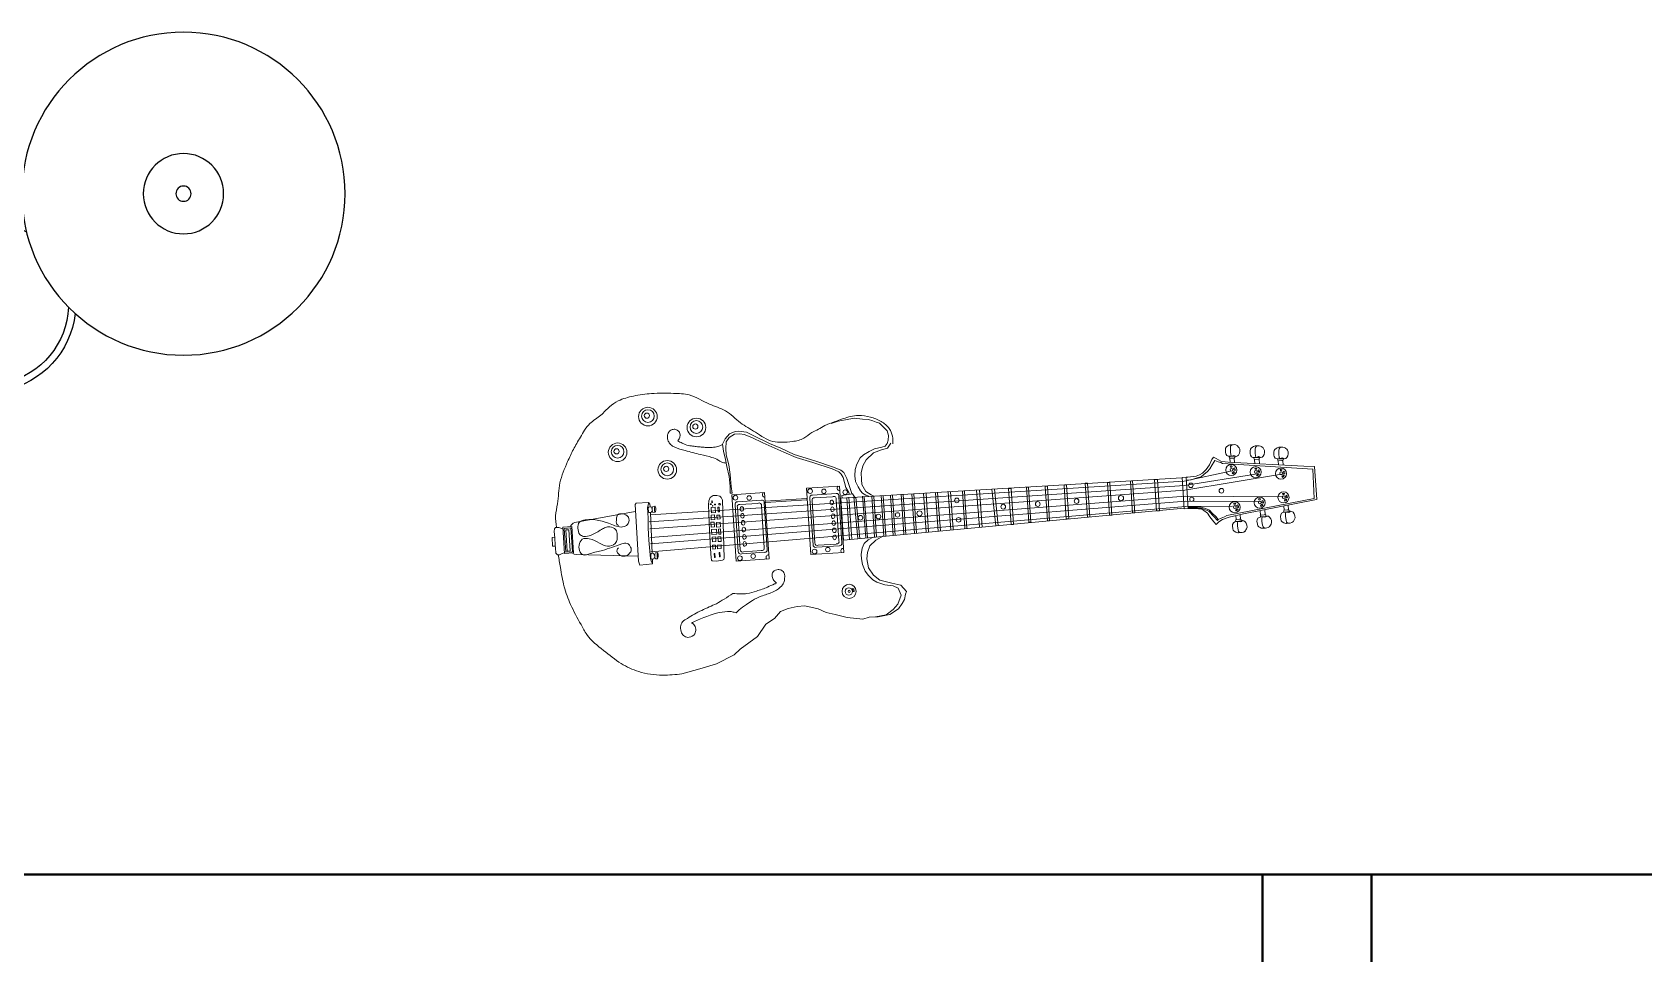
# Model space of a CAD drawing. Header units: millimetres. Extents: x 1551 to 1744, y 1536 to 1676.
# Drawn here: x 1595.238 to 1598.198, y 1569.709 to 1571.403 of the extents above; entities that cross this region are included whole.
import ezdxf

# ---------------------------------------------------------------- set-up
doc = ezdxf.new("R2010")
doc.units = ezdxf.units.MM
doc.layers.add('01_Gruesa', color=7, linetype='Continuous', lineweight=40)
doc.layers.add('03_Fina', color=7, linetype='Continuous', lineweight=9)
doc.layers.add('Batteria', color=8, linetype='Continuous')

# ---------------------------------------------------------------- blocks, each defined once
blk = doc.blocks.new('A$C66F46E93')
at = {"layer": 'Batteria'}
for radius in [296.8, 73.8, 14]:
    blk.add_circle((1608.5, 306.7), radius, dxfattribs=at)
for radius, start, end in [(163.2, 312.6225, 241.128), (150.1, 308.7214, 245.0291)]:
    blk.add_arc((1559, 717.2), radius, start, end, dxfattribs=at)
blk = doc.blocks.new('ca_mus09')
at = {"layer": '03_Fina', "color": 252, "true_color": 0x939598}
for p, q in [((-20.75, 133.68), (-14.89, 135.39)), ((-18.61, 120.13), (-20.7, 133.62)), ((-20.4, 133.3), (-15.21, 134.91)), ((-20.4, 133.3), (-17.86, 117.18)), ((-15.21, 134.91), (-8.6, 119.68)), ((-14.89, 135.39), (-14.19, 133.56)), ((-14.19, 133.56), (-8.71, 120.77)), ((-11.84, 130.27), (-12.69, 130.02)), ((-11.77, 130.41), (-11.86, 130.26)), ((-11.86, 130.26), (-11.81, 130.09)), ((-11.65, 130.49), (-11.77, 130.41)), ((-11.59, 131.16), (-11.7, 130.94)), ((-11.7, 130.94), (-11.68, 130.67)), ((-11.68, 130.67), (-11.48, 130.5)), ((-11.59, 130.45), (-11.65, 130.49)), ((-11.36, 131.44), (-11.59, 131.16)), ((-11.52, 130.49), (-11.59, 130.45)), ((-11.28, 129.59), (-11.57, 130.45)), ((-11.48, 130.5), (-11.37, 130.32)), ((-11.37, 130.32), (-11.4, 130.13)), ((-11.04, 131.64), (-11.36, 131.44)), ((-10.69, 131.74), (-11.04, 131.64)), ((-10.39, 131.72), (-10.69, 131.74)), ((-10.16, 131.66), (-10.39, 131.72)), ((-9.97, 131.59), (-10.16, 131.66)), ((-9.84, 131.48), (-9.97, 131.59)), ((-9.69, 131.36), (-9.87, 131.52)), ((-9.87, 130.24), (-9.58, 130.38)), ((-9.54, 131.11), (-9.69, 131.36)), ((-9.58, 130.38), (-9.45, 130.65)), ((-9.47, 130.88), (-9.54, 131.11)), ((-9.48, 130.9), (-9.32, 130.44)), ((-9.45, 130.65), (-9.47, 130.88)), ((-9.32, 130.44), (-9.3, 130.3)), ((-9.3, 130.3), (-9.31, 130.11)), ((-23.14, 127.93), (-23.08, 128.16)), ((-23.14, 127.64), (-23.14, 127.93)), ((-23.07, 127.41), (-23.14, 127.64)), ((-23.09, 128.12), (-23.03, 128.28)), ((-23.08, 127.43), (-22.96, 126.96)), ((-22.97, 127.21), (-23.07, 127.41)), ((-23.03, 128.28), (-22.91, 128.44)), ((-22.91, 128.44), (-22.75, 128.61)), ((-22.75, 128.61), (-22.51, 128.79)), ((-22.51, 128.79), (-22.16, 128.89)), ((-22.16, 128.89), (-21.78, 128.9)), ((-21.78, 128.9), (-21.44, 128.79)), ((-21.16, 127.4), (-21.72, 127.22)), ((-21.44, 128.79), (-21.23, 128.66)), ((-21.23, 128.66), (-21.1, 128.42)), ((-21.17, 128.17), (-21.18, 127.96)), ((-21.18, 127.96), (-21.05, 127.81)), ((-21.1, 128.42), (-21.17, 128.17)), ((-20.96, 127.58), (-21.16, 127.4)), ((-21.14, 128.18), (-21.05, 128.19)), ((-20.86, 127.3), (-21.07, 128.18)), ((-21.05, 128.19), (-21.03, 128.26)), ((-21.05, 127.81), (-20.96, 127.58)), ((-21.03, 128.26), (-20.88, 128.26)), ((-20.87, 127.36), (-20.97, 127.6)), ((-20.88, 128.26), (-20.73, 128.17)), ((-20.83, 126.99), (-20.87, 127.36)), ((-20.78, 127.26), (-20.86, 127.3)), ((-20.75, 128.17), (-19.9, 128.42)), ((-20.73, 128.17), (-20.68, 128)), ((-20.68, 128), (-20.54, 127.45)), ((-20.53, 127.33), (-20.65, 127.23)), ((-20.54, 127.45), (-20.53, 127.33)), ((-20.52, 127.38), (-19.77, 127.6)), ((-19.02, 128.09), (-18.81, 128.08)), ((-18.85, 128.53), (-18.67, 128.38)), ((-18.47, 128.55), (-18.59, 128.73)), ((-18.16, 128.58), (-18.09, 128.78)), ((-18.1, 127.86), (-11.86, 111.24)), ((-17.84, 128.37), (-17.67, 128.51)), ((-17.74, 128.15), (-17.53, 128.18)), ((-14.74, 129.16), (-14.52, 129.14)), ((-14.56, 129.6), (-14.38, 129.45)), ((-14.19, 129.61), (-14.31, 129.79)), ((-14.13, 129.2), (-10.84, 111.49)), ((-13.87, 129.64), (-13.8, 129.84)), ((-13.55, 129.43), (-13.39, 129.57)), ((-13.46, 129.22), (-13.24, 129.24)), ((-11.61, 129.48), (-12.36, 129.26)), ((-11.81, 130.09), (-11.63, 129.55)), ((-11.63, 129.55), (-11.58, 129.44)), ((-11.58, 129.44), (-11.42, 129.43)), ((-11.42, 129.43), (-11.32, 129.52)), ((-11.4, 130.13), (-11.35, 129.89)), ((-11.3, 129.65), (-11.35, 129.91)), ((-11.35, 129.89), (-11.08, 129.84)), ((-11.32, 129.52), (-11.28, 129.59)), ((-11.14, 129.32), (-11.3, 129.65)), ((-10.96, 129.12), (-11.14, 129.32)), ((-11.08, 129.84), (-10.51, 129.98)), ((-10.62, 129.05), (-10.96, 129.12)), ((-10.35, 129.07), (-10.62, 129.05)), ((-10.51, 129.98), (-9.87, 130.24)), ((-9.84, 129.26), (-10.35, 129.07)), ((-9.65, 127.44), (-9.88, 127.16)), ((-9.59, 129.4), (-9.84, 129.26)), ((-9.33, 127.64), (-9.65, 127.44)), ((-9.44, 129.61), (-9.59, 129.4)), ((-9.35, 129.9), (-9.44, 129.61)), ((-9.31, 130.11), (-9.35, 129.9)), ((-8.98, 127.74), (-9.33, 127.64)), ((-8.68, 127.72), (-8.98, 127.74)), ((-8.45, 127.66), (-8.68, 127.72)), ((-8.26, 127.59), (-8.45, 127.66)), ((-8.13, 127.48), (-8.26, 127.59)), ((-7.98, 127.36), (-8.16, 127.52)), ((-7.83, 127.11), (-7.98, 127.36)), ((-22.72, 127.05), (-22.97, 127.21)), ((-22.96, 126.96), (-22.9, 126.83)), ((-22.9, 126.83), (-22.8, 126.67)), ((-22.8, 126.67), (-22.65, 126.52)), ((-22.39, 127.08), (-22.72, 127.05)), ((-22.65, 126.52), (-22.42, 126.32)), ((-22.42, 126.32), (-22.18, 126.22)), ((-21.72, 127.22), (-22.39, 127.08)), ((-22.18, 126.22), (-21.89, 126.24)), ((-22.11, 124.25), (-21.87, 124.43)), ((-21.89, 126.24), (-21.36, 126.36)), ((-21.87, 124.43), (-21.52, 124.53)), ((-21.52, 124.53), (-21.14, 124.53)), ((-21.36, 126.36), (-21.12, 126.49)), ((-21.14, 124.53), (-20.8, 124.42)), ((-21.12, 126.49), (-20.88, 126.73)), ((-20.88, 126.73), (-20.83, 126.99)), ((-20.8, 124.42), (-20.59, 124.3)), ((-20.65, 127.23), (-20.78, 127.26)), ((-12.9, 124.88), (-12.69, 124.87)), ((-12.73, 125.32), (-12.55, 125.17)), ((-12.52, 124.72), (-9.95, 111.73)), ((-12.36, 125.34), (-12.47, 125.52)), ((-12.04, 125.37), (-11.97, 125.57)), ((-11.72, 125.16), (-11.56, 125.3)), ((-11.62, 124.94), (-11.41, 124.97)), ((-10.13, 126.27), (-10.98, 126.02)), ((-9.89, 125.48), (-10.65, 125.26)), ((-10.06, 126.41), (-10.15, 126.26)), ((-10.15, 126.26), (-10.09, 126.09)), ((-10.09, 126.09), (-9.92, 125.55)), ((-9.94, 126.49), (-10.06, 126.41)), ((-9.88, 127.16), (-9.99, 126.94)), ((-9.99, 126.94), (-9.97, 126.67)), ((-9.97, 126.67), (-9.77, 126.5)), ((-9.88, 126.45), (-9.94, 126.49)), ((-9.92, 125.55), (-9.86, 125.44)), ((-9.81, 126.49), (-9.88, 126.45)), ((-9.57, 125.59), (-9.86, 126.45)), ((-9.86, 125.44), (-9.71, 125.43)), ((-9.77, 126.5), (-9.66, 126.32)), ((-9.71, 125.43), (-9.61, 125.52)), ((-9.66, 126.32), (-9.68, 126.13)), ((-9.68, 126.13), (-9.64, 125.89)), ((-9.59, 125.65), (-9.64, 125.91)), ((-9.64, 125.89), (-9.37, 125.84)), ((-9.61, 125.52), (-9.57, 125.59)), ((-9.43, 125.32), (-9.59, 125.65)), ((-9.24, 125.12), (-9.43, 125.32)), ((-9.37, 125.84), (-8.8, 125.98)), ((-8.91, 125.05), (-9.24, 125.12)), ((-8.64, 125.07), (-8.91, 125.05)), ((-8.8, 125.98), (-8.16, 126.23)), ((-8.13, 125.26), (-8.64, 125.07)), ((-8.16, 126.23), (-7.87, 126.38)), ((-7.87, 125.4), (-8.13, 125.26)), ((-7.87, 126.38), (-7.74, 126.65)), ((-7.73, 125.61), (-7.87, 125.4)), ((-7.76, 126.88), (-7.83, 127.11)), ((-7.76, 126.9), (-7.61, 126.44)), ((-7.74, 126.65), (-7.76, 126.88)), ((-7.64, 125.9), (-7.73, 125.61)), ((-7.6, 126.11), (-7.64, 125.9)), ((-7.61, 126.44), (-7.59, 126.3)), ((-7.59, 126.3), (-7.6, 126.11)), ((-22.5, 123.57), (-22.44, 123.8)), ((-22.5, 123.28), (-22.5, 123.57)), ((-22.43, 123.04), (-22.5, 123.28)), ((-22.45, 123.75), (-22.39, 123.92)), ((-22.44, 123.06), (-22.32, 122.59)), ((-22.33, 122.84), (-22.43, 123.04)), ((-22.39, 123.92), (-22.27, 124.08)), ((-22.08, 122.69), (-22.33, 122.84)), ((-22.32, 122.59), (-22.26, 122.46)), ((-22.27, 124.08), (-22.11, 124.25)), ((-22.26, 122.46), (-22.16, 122.31)), ((-22.16, 122.31), (-22.01, 122.16)), ((-21.75, 122.72), (-22.08, 122.69)), ((-22.01, 122.16), (-21.78, 121.96)), ((-21.78, 121.96), (-21.54, 121.86)), ((-21.07, 122.85), (-21.75, 122.72)), ((-21.54, 121.86), (-21.25, 121.88)), ((-21.25, 121.88), (-20.72, 121.99)), ((-20.52, 123.04), (-21.07, 122.85)), ((-20.72, 121.99), (-20.48, 122.12)), ((-20.59, 124.3), (-20.46, 124.06)), ((-20.46, 124.06), (-20.53, 123.81)), ((-20.53, 123.81), (-20.53, 123.6)), ((-20.53, 123.6), (-20.41, 123.45)), ((-20.32, 123.22), (-20.52, 123.04)), ((-20.49, 123.82), (-20.41, 123.82)), ((-20.48, 122.12), (-20.24, 122.36)), ((-20.22, 122.94), (-20.43, 123.82)), ((-20.41, 123.82), (-20.39, 123.89)), ((-20.41, 123.45), (-20.32, 123.22)), ((-20.39, 123.89), (-20.24, 123.89)), ((-20.23, 122.99), (-20.33, 123.24)), ((-20.24, 123.89), (-20.09, 123.81)), ((-20.24, 122.36), (-20.19, 122.63)), ((-20.19, 122.63), (-20.23, 122.99)), ((-20.14, 122.89), (-20.22, 122.94)), ((-20.01, 122.87), (-20.14, 122.89)), ((-20.11, 123.81), (-19.26, 124.05)), ((-20.09, 123.81), (-20.04, 123.64)), ((-20.04, 123.64), (-19.9, 123.09)), ((-19.89, 122.97), (-20.01, 122.87)), ((-19.9, 123.09), (-19.89, 122.97)), ((-19.88, 123.01), (-19.12, 123.23)), ((-18.43, 123.63), (-18.22, 123.61)), ((-18.26, 124.07), (-18.08, 123.92)), ((-17.89, 124.08), (-18, 124.26)), ((-17.57, 124.11), (-17.5, 124.31)), ((-17.45, 123.63), (-12.75, 110.99)), ((-17.25, 123.9), (-17.09, 124.04)), ((-17.15, 123.69), (-16.94, 123.71)), ((-10.45, 121.26), (-10.57, 121.44)), ((-10.13, 121.28), (-10.07, 121.49)), ((-8.36, 122.08), (-9.21, 121.83)), ((-8.3, 122.22), (-8.38, 122.07)), ((-8.38, 122.07), (-8.33, 121.9)), ((-8.33, 121.9), (-8.15, 121.36)), ((-8.17, 122.3), (-8.3, 122.22)), ((-8.12, 122.97), (-8.22, 122.75)), ((-8.22, 122.75), (-8.21, 122.48)), ((-8.21, 122.48), (-8.01, 122.31)), ((-8.12, 122.25), (-8.17, 122.3)), ((-8.15, 121.36), (-8.1, 121.25)), ((-7.88, 123.25), (-8.12, 122.97)), ((-8.05, 122.3), (-8.12, 122.25)), ((-7.81, 121.4), (-8.1, 122.26)), ((-8.01, 122.31), (-7.89, 122.13)), ((-7.89, 122.13), (-7.92, 121.93)), ((-7.92, 121.93), (-7.87, 121.7)), ((-7.56, 123.45), (-7.88, 123.25)), ((-7.82, 121.46), (-7.88, 121.72)), ((-7.87, 121.7), (-7.61, 121.65)), ((-7.85, 121.33), (-7.81, 121.4)), ((-7.66, 121.13), (-7.82, 121.46)), ((-7.61, 121.65), (-7.04, 121.79)), ((-7.21, 123.55), (-7.56, 123.45)), ((-6.91, 123.53), (-7.21, 123.55)), ((-7.04, 121.79), (-6.4, 122.04)), ((-6.69, 123.47), (-6.91, 123.53)), ((-6.5, 123.4), (-6.69, 123.47)), ((-6.36, 123.29), (-6.5, 123.4)), ((-6.4, 122.04), (-6.1, 122.19)), ((-6.22, 123.17), (-6.39, 123.33)), ((-6.06, 122.92), (-6.22, 123.17)), ((-5.96, 121.42), (-6.11, 121.2)), ((-6.1, 122.19), (-5.97, 122.46)), ((-6, 122.69), (-6.06, 122.92)), ((-6, 122.7), (-5.85, 122.25)), ((-5.97, 122.46), (-6, 122.69)), ((-5.88, 121.71), (-5.96, 121.42)), ((-5.83, 121.91), (-5.88, 121.71)), ((-5.85, 122.25), (-5.83, 122.11)), ((-5.83, 122.11), (-5.83, 121.91)), ((-21.75, 119.05), (-21.69, 119.28)), ((-21.75, 118.76), (-21.75, 119.05)), ((-21.68, 118.53), (-21.75, 118.76)), ((-21.7, 119.24), (-21.64, 119.4)), ((-21.69, 118.55), (-21.57, 118.08)), ((-21.58, 118.33), (-21.68, 118.53)), ((-21.64, 119.4), (-21.52, 119.56)), ((-21.52, 119.56), (-21.36, 119.73)), ((-21.36, 119.73), (-21.12, 119.91)), ((-21.12, 119.91), (-20.77, 120.01)), ((-20.77, 120.01), (-20.39, 120.02)), ((-20.39, 120.02), (-20.05, 119.91)), ((-19.77, 118.52), (-20.32, 118.34)), ((-20.05, 119.91), (-19.84, 119.78)), ((-19.84, 119.78), (-19.71, 119.54)), ((-19.71, 119.54), (-19.78, 119.29)), ((-19.78, 119.29), (-19.78, 119.08)), ((-19.78, 119.08), (-19.66, 118.93)), ((-19.57, 118.7), (-19.77, 118.52)), ((-19.74, 119.3), (-19.66, 119.31)), ((-19.47, 118.42), (-19.68, 119.3)), ((-19.66, 119.31), (-19.64, 119.38)), ((-19.66, 118.93), (-19.57, 118.7)), ((-19.64, 119.38), (-19.49, 119.38)), ((-19.48, 118.48), (-19.57, 118.72)), ((-19.49, 119.38), (-19.34, 119.29)), ((-19.44, 118.11), (-19.48, 118.48)), ((-19.39, 118.38), (-19.47, 118.42)), ((-19.36, 119.29), (-18.51, 119.54)), ((-19.34, 119.29), (-19.29, 119.12)), ((-19.29, 119.12), (-19.15, 118.57)), ((-19.14, 118.45), (-19.26, 118.35)), ((-19.15, 118.57), (-19.14, 118.45)), ((-19.13, 118.5), (-18.37, 118.72)), ((-18.25, 117.46), (-18.61, 120.13)), ((-17.63, 119.05), (-17.42, 119.03)), ((-17.46, 119.49), (-17.28, 119.33)), ((-17.09, 119.5), (-17.2, 119.68)), ((-16.77, 119.53), (-16.7, 119.73)), ((-16.59, 118.74), (-13.71, 110.62)), ((-16.45, 119.32), (-16.29, 119.46)), ((-16.35, 119.1), (-16.14, 119.13)), ((-11, 120.8), (-10.78, 120.79)), ((-10.82, 121.24), (-10.64, 121.09)), ((-10.41, 120.6), (-9.21, 111.94)), ((-9.81, 121.08), (-9.65, 121.22)), ((-9.72, 120.86), (-9.5, 120.88)), ((-8.13, 121.29), (-8.89, 121.07)), ((-8.71, 120.77), (-8.45, 120.23)), ((-8.6, 119.68), (-8.33, 119.45)), ((-8.45, 120.23), (-8.04, 119.53)), ((-8.33, 119.45), (-8, 119.03)), ((-8.1, 121.25), (-7.95, 121.23)), ((-8.04, 119.53), (-7.35, 118.91)), ((-8, 119.03), (-7.55, 118.54)), ((-7.95, 121.23), (-7.85, 121.33)), ((-7.55, 118.54), (-7.78, 118.27)), ((-7.48, 120.93), (-7.66, 121.13)), ((-7.14, 120.86), (-7.48, 120.93)), ((-7.35, 118.91), (-6.92, 118.52)), ((-6.92, 118.52), (-7.22, 118.13)), ((-6.88, 120.88), (-7.14, 120.86)), ((-6.36, 121.07), (-6.88, 120.88)), ((-6.11, 121.2), (-6.36, 121.07)), ((-21.33, 118.17), (-21.58, 118.33)), ((-21.57, 118.08), (-21.51, 117.95)), ((-21.51, 117.95), (-21.4, 117.79)), ((-21.4, 117.79), (-21.26, 117.64)), ((-21, 118.2), (-21.33, 118.17)), ((-21.26, 117.64), (-21.03, 117.44)), ((-21.03, 117.44), (-20.79, 117.34)), ((-20.32, 118.34), (-21, 118.2)), ((-20.79, 117.34), (-20.5, 117.36)), ((-20.5, 117.36), (-19.97, 117.48)), ((-19.97, 117.48), (-19.73, 117.61)), ((-19.73, 117.61), (-19.49, 117.85)), ((-19.49, 117.85), (-19.44, 118.11)), ((-19.26, 118.35), (-19.39, 118.38)), ((-18.43, 115.41), (-18.28, 116.17)), ((-18.28, 116.17), (-18.25, 117.46)), ((-18.11, 115.25), (-17.96, 115.45)), ((-17.93, 116.03), (-17.96, 115.45)), ((-17.96, 115.45), (-17.34, 115.19)), ((-17.91, 116.65), (-17.93, 116.03)), ((-17.86, 117.18), (-17.91, 116.65)), ((-9.31, 115.77), (-9.55, 115.18)), ((-9.03, 116.57), (-9.31, 115.77)), ((-8.97, 115.64), (-9.09, 114.99)), ((-8.69, 117.18), (-9.03, 116.57)), ((-8.59, 116.47), (-8.97, 115.64)), ((-8.17, 117.85), (-8.69, 117.18)), ((-8.03, 117.38), (-8.59, 116.47)), ((-7.78, 118.27), (-8.17, 117.85)), ((-7.22, 118.13), (-8.03, 117.38)), ((-18.7, 114.76), (-18.43, 115.41)), ((-18.11, 114.52), (-18.7, 114.76)), ((-18.11, 115.24), (-17.18, 114.89)), ((-16.97, 114.13), (-18.11, 114.52)), ((-17.34, 115.19), (-16.54, 114.79)), ((-17.18, 114.89), (-15.98, 114.32)), ((-16.19, 113.95), (-16.97, 114.13)), ((-16.54, 114.79), (-15.84, 114.48)), ((-15.55, 113.52), (-16.19, 113.95)), ((-15.98, 114.32), (-15.08, 113.35)), ((-15.84, 114.48), (-15.26, 113.93)), ((-15.16, 113.22), (-15.55, 113.52)), ((-15.26, 113.93), (-14.76, 113.25)), ((-14.64, 112.14), (-15.16, 113.22)), ((-15.08, 113.35), (-13.99, 110.99)), ((-14.76, 113.25), (-14.01, 111.09)), ((-8.68, 112.54), (-14.18, 110.94)), ((-14.17, 110.93), (-8.68, 112.54)), ((-9.55, 115.18), (-9.43, 114.4)), ((-9.43, 114.4), (-9.41, 113.27)), ((-9.41, 113.27), (-9.16, 112.42)), ((-9.09, 114.99), (-9.11, 114.37)), ((-9.11, 114.37), (-8.76, 112.82)), ((-8.76, 112.82), (-8.68, 112.54)), ((-8.68, 112.54), (-8.47, 111.83)), ((-14.18, 110.94), (-14.64, 112.14)), ((-13.97, 110.23), (-14.17, 110.93)), ((-8.47, 111.83), (-13.97, 110.23)), ((2.03, 49.49), (-13.87, 110.25)), ((-13.71, 110.62), (12.18, 15.47)), ((-12.75, 110.99), (13.55, 15.93)), ((-11.86, 111.24), (14.62, 16.3)), ((-10.84, 111.49), (16.21, 16.76)), ((-9.95, 111.73), (17.42, 17.06)), ((-9.21, 111.94), (18.59, 17.68)), ((-8.52, 111.78), (9.47, 51.66)), ((-12.77, 105.84), (-7.22, 107.46)), ((-7.08, 106.96), (-12.62, 105.34)), ((-7.22, 107.46), (-7.08, 106.96)), ((-12.62, 105.34), (-12.77, 105.84)), ((-11.56, 101.44), (-5.94, 103.08)), ((-11.45, 101.08), (-11.56, 101.44)), ((-5.84, 102.72), (-11.45, 101.08)), ((-5.94, 103.08), (-5.84, 102.72)), ((-10.53, 97.37), (-4.77, 99.05)), ((-4.64, 98.62), (-10.4, 96.94)), ((-4.77, 99.05), (-4.64, 98.62)), ((-10.4, 96.94), (-10.53, 97.37)), ((-9.46, 93.43), (-3.48, 95.17)), ((-3.36, 94.74), (-9.33, 93)), ((-3.48, 95.17), (-3.36, 94.74)), ((-9.33, 93), (-9.46, 93.43)), ((-8.44, 89.67), (-2.46, 91.42)), ((-8.31, 89.24), (-8.44, 89.67)), ((-2.34, 90.98), (-8.31, 89.24)), ((-2.46, 91.42), (-2.34, 90.98)), ((-7.6, 86.25), (-1.48, 88.04)), ((-7.49, 85.88), (-7.6, 86.25)), ((-1.37, 87.66), (-7.49, 85.88)), ((-1.48, 88.04), (-1.37, 87.66)), ((-6.63, 82.93), (-0.44, 84.74)), ((-6.52, 82.57), (-6.63, 82.93)), ((-0.33, 84.38), (-6.52, 82.57)), ((-0.44, 84.74), (-0.33, 84.38)), ((-5.94, 79.78), (0.39, 81.63)), ((0.52, 81.2), (-5.82, 79.35)), ((0.39, 81.63), (0.52, 81.2)), ((-5.82, 79.35), (-5.94, 79.78)), ((-5.23, 77.06), (1.39, 78.75)), ((-5.1, 76.63), (1.53, 78.25)), ((-4.48, 74.23), (2.09, 76.07)), ((-4.26, 73.75), (2.31, 75.59)), ((-3.76, 71.48), (2.87, 73.41)), ((-3.65, 71.12), (3.04, 73.08)), ((-3.05, 69.04), (3.72, 71.01)), ((-2.99, 68.59), (3.78, 70.56)), ((-2.47, 66.79), (4.32, 68.69)), ((-2.41, 66.34), (4.43, 68.33)), ((-1.92, 64.65), (4.92, 66.65)), ((-1.8, 64.22), (5.12, 66.24)), ((-1.36, 62.47), (5.62, 64.51)), ((-1.26, 62.11), (5.72, 64.15)), ((-0.89, 60.58), (6.16, 62.64)), ((-0.71, 60.25), (6.34, 62.3)), ((15.81, 63.77), (15.14, 62.87)), ((15.14, 62.87), (15.24, 61.72)), ((15.67, 62.55), (15.97, 63.11)), ((15.69, 61.94), (15.67, 62.55)), ((15.97, 63.11), (16.48, 63.49)), ((16.48, 63.49), (17.25, 63.79)), ((17.25, 63.79), (18.15, 63.9)), ((18.15, 63.9), (18.97, 63.52)), ((18.97, 63.52), (19.97, 63.03)), ((19.97, 63.03), (20.35, 62.52)), ((20.35, 62.52), (20.8, 62.03)), ((-0.42, 58.7), (6.71, 60.77)), ((-0.31, 58.34), (6.81, 60.41)), ((15.2, 60.16), (14.47, 58.4)), ((15.24, 61.72), (15.2, 60.16)), ((15.5, 58.31), (15.71, 59.46)), ((15.85, 60.59), (15.69, 61.94)), ((15.71, 59.46), (15.85, 60.59)), ((20.8, 62.03), (21.3, 61.4)), ((21.3, 61.4), (21.75, 60.37)), ((21.75, 60.37), (22.39, 59)), ((-12.03, 56.26), (-12.58, 55.6)), ((-11.18, 56.75), (-12.03, 56.26)), ((-10.78, 57.11), (-11.18, 56.75)), ((-9.37, 56.53), (-10.78, 57.11)), ((-8.45, 55.07), (-9.37, 56.53)), ((0.29, 56.63), (0.01, 55.05)), ((0.06, 57.04), (7.19, 59.12)), ((0.17, 56.68), (7.37, 58.78)), ((0.55, 55.39), (7.67, 57.47)), ((0.65, 55.03), (7.85, 57.13)), ((8.11, 57.06), (7.77, 57.43)), ((8.06, 56.61), (8.42, 56.17)), ((9.02, 56.38), (8.11, 57.06)), ((10.51, 56.11), (9.02, 56.38)), ((11.38, 56.36), (10.51, 56.11)), ((12.53, 56.75), (11.38, 56.36)), ((13.64, 57.49), (12.53, 56.75)), ((13.47, 55.93), (14.3, 56.56)), ((14.47, 58.4), (13.64, 57.49)), ((14.3, 56.56), (15.19, 57.52)), ((15.19, 57.52), (15.5, 58.31)), ((22.39, 59), (22.7, 57.38)), ((22.7, 57.38), (22.94, 56.05)), ((-13.3, 54.65), (-13.74, 52.78)), ((-13.54, 52.15), (-13.05, 53.7)), ((-12.58, 55.6), (-13.3, 54.65)), ((-13.05, 53.7), (-12.44, 54.82)), ((-12.44, 54.82), (-11.11, 55.92)), ((-11.11, 55.92), (-9.68, 55.86)), ((-9.68, 55.86), (-8.99, 55.12)), ((-8.99, 55.12), (-8.25, 53.79)), ((-7.16, 53.21), (-8.45, 55.07)), ((-8.25, 53.79), (-7.35, 52.58)), ((-0.58, 53.64), (-1.59, 52.85)), ((0.01, 55.05), (-0.58, 53.64)), ((0.13, 52.82), (0.57, 53.72)), ((0.57, 53.72), (0.66, 54.76)), ((0.95, 53.74), (8.24, 55.79)), ((1.03, 53.46), (8.4, 55.53)), ((1.27, 52.36), (8.68, 54.28)), ((1.45, 52.02), (8.86, 53.95)), ((8.42, 56.17), (8.95, 55.7)), ((8.63, 54.15), (9.48, 53.91)), ((8.95, 55.7), (9.48, 55.47)), ((9.48, 55.47), (10.3, 55.32)), ((9.48, 53.91), (9.85, 51.99)), ((9.92, 53.38), (9.54, 53.37)), ((9.59, 53.85), (12.48, 53.92)), ((10.95, 53.2), (9.92, 53.38)), ((10.3, 55.32), (11.41, 55.25)), ((11.89, 53.28), (10.95, 53.2)), ((11.41, 55.25), (12.44, 55.47)), ((12.84, 53.36), (11.89, 53.28)), ((12.44, 55.47), (13.47, 55.93)), ((12.48, 53.92), (13.68, 53.79)), ((13.56, 53.19), (12.84, 53.36)), ((13.68, 53.79), (14.29, 53.38)), ((14.29, 53.38), (15.27, 52.32)), ((22.94, 56.05), (22.95, 54.66)), ((-13.74, 52.78), (-13.37, 50.65)), ((-13.19, 50.14), (-13.54, 52.15)), ((-13.37, 50.65), (-12.91, 49.05)), ((-7.35, 52.58), (-6.64, 52.01)), ((-5.91, 52.45), (-7.16, 53.21)), ((-6.64, 52.01), (-5.64, 51.52)), ((-4.34, 52.05), (-5.91, 52.45)), ((-5.64, 51.52), (-4.7, 51.25)), ((-4.7, 51.25), (-3.36, 51.18)), ((-2.67, 52.29), (-4.34, 52.05)), ((-3.36, 51.18), (-2.33, 51.4)), ((-1.59, 52.85), (-2.67, 52.29)), ((-2.33, 51.4), (-1.54, 51.63)), ((-1.54, 51.63), (-0.53, 52.16)), ((-0.53, 52.16), (0.13, 52.82)), ((-0.09, 48.74), (11.64, 52.16)), ((1.65, 49.01), (9.83, 51.4)), ((1.67, 50.99), (9.11, 53.08)), ((1.73, 50.53), (9.14, 52.7)), ((9.47, 51.66), (2.03, 49.49)), ((2.22, 48.63), (9.53, 50.76)), ((9.85, 51.99), (9.4, 51.86)), ((10.54, 51.13), (11.75, 46.97)), ((11.64, 52.16), (13.34, 46.34)), ((14.12, 52.96), (13.56, 53.19)), ((15.08, 51.99), (14.12, 52.96)), ((17.39, 49.05), (15.08, 51.99)), ((15.27, 52.32), (17.55, 49.5)), ((-12.91, 49.05), (-12.8, 47.84)), ((-12.8, 47.84), (-11.54, 45.23)), ((-7.48, 48.07), (-7.07, 48.19)), ((-7.42, 47.89), (-7.48, 48.07)), ((-6.94, 47.97), (-7.42, 47.89)), ((-7.07, 48.19), (-6.9, 48.05)), ((-6.9, 48.05), (-6.94, 47.97)), ((1.61, 42.92), (-0.09, 48.74)), ((2.52, 44.35), (1.34, 48.39)), ((2.76, 44.78), (1.84, 47.93)), ((10.22, 50.32), (11.15, 47.15)), ((19.3, 46.51), (17.39, 49.05)), ((17.55, 49.5), (19.93, 46.32)), ((-11.54, 45.23), (-10.26, 43.38)), ((13.34, 46.34), (1.61, 42.92)), ((11.33, 46.3), (3.16, 43.92)), ((10.81, 46.52), (3.36, 44.35)), ((11.31, 45.63), (13.42, 38.41)), ((11.58, 45.71), (13.71, 38.4)), ((20.99, 44.68), (19.3, 46.51)), ((19.93, 46.32), (21.83, 44.46)), ((23.91, 41.66), (20.99, 44.68)), ((21.83, 44.46), (23.38, 42.79)), ((-10.26, 43.38), (-9.33, 41.91)), ((-9.33, 41.91), (-8.24, 40.74)), ((23.38, 42.79), (25.68, 40.55)), ((25.52, 40.1), (23.91, 41.66)), ((-8.24, 40.74), (-6.89, 38.65)), ((-6.89, 38.65), (-6.49, 37.28)), ((3.47, 35.43), (15.2, 38.85)), ((15.2, 38.85), (16.9, 33.03)), ((26.54, 38.95), (25.52, 40.1)), ((25.68, 40.55), (26.76, 39.52)), ((26.93, 38.29), (26.54, 38.95)), ((26.76, 39.52), (27.42, 38.26)), ((-6.49, 37.28), (-6.25, 35.61)), ((-6.25, 35.61), (-6.31, 34.11)), ((5.21, 35.7), (13.39, 38.09)), ((5.78, 35.32), (13.09, 37.45)), ((13.78, 37.01), (14.71, 33.84)), ((14.1, 37.82), (15.31, 33.66)), ((26.4, 35.43), (26.96, 36.17)), ((27.21, 37.31), (26.93, 38.29)), ((26.96, 36.17), (27.21, 37.31)), ((27.56, 36.46), (26.99, 35.42)), ((27.42, 38.26), (27.6, 37.63)), ((27.6, 37.63), (27.56, 36.46)), ((-7.12, 32.63), (-7.57, 30.76)), ((-6.31, 34.11), (-7.12, 32.63)), ((5.17, 29.61), (3.47, 35.43)), ((6.08, 31.04), (4.9, 35.08)), ((16.9, 33.03), (5.17, 29.61)), ((6.32, 31.47), (5.4, 34.63)), ((14.89, 32.99), (6.72, 30.61)), ((14.37, 33.21), (6.92, 31.04)), ((17.16, 33.23), (18.35, 33.48)), ((17.26, 32.88), (17.16, 33.23)), ((18.4, 33.3), (17.26, 32.88)), ((18.35, 33.48), (20.52, 34.02)), ((20.21, 33.74), (18.4, 33.3)), ((22.07, 33.99), (20.21, 33.74)), ((20.52, 34.02), (22.24, 34.42)), ((23.38, 34.18), (22.07, 33.99)), ((22.24, 34.42), (24.13, 34.59)), ((24.97, 34.35), (23.38, 34.18)), ((24.13, 34.59), (25.29, 34.91)), ((26.25, 34.63), (24.97, 34.35)), ((25.29, 34.91), (26.4, 35.43)), ((26.99, 35.42), (26.25, 34.63)), ((-7.57, 30.76), (-9.17, 28.56)), ((16.62, 31.12), (6.41, 27.72)), ((13.47, 29.51), (14.15, 29.71)), ((14.15, 29.71), (14.3, 29.18)), ((14.75, 29.88), (15.57, 30.12)), ((14.83, 29.6), (14.75, 29.88)), ((15.65, 29.84), (14.83, 29.6)), ((15.57, 30.12), (15.65, 29.84)), ((15.89, 30.45), (16.11, 30.51)), ((15.98, 30.17), (15.89, 30.45)), ((16.19, 30.23), (15.98, 30.17)), ((16.11, 30.51), (16.19, 30.23)), ((16.18, 29.61), (16.32, 29.65)), ((16.23, 29.43), (16.18, 29.61)), ((16.32, 29.65), (16.37, 29.47)), ((17.11, 31.03), (16.55, 31.1)), ((17.42, 30.89), (17.11, 31.03)), ((17.75, 30.41), (17.42, 30.89)), ((17.93, 29.78), (17.75, 30.41)), ((17.82, 29.13), (17.93, 29.78)), ((-9.17, 28.56), (-10.29, 24.76)), ((6.25, 27.6), (6.18, 27.31)), ((6.18, 27.31), (6.27, 26.87)), ((6.41, 27.72), (6.25, 27.6)), ((6.27, 26.87), (6.37, 26.25)), ((6.92, 27.14), (7.67, 27.36)), ((6.95, 27.03), (6.92, 27.14)), ((7.7, 27.25), (6.95, 27.03)), ((7.67, 27.36), (7.7, 27.25)), ((8.03, 25.7), (12.11, 26.92)), ((8.26, 27.84), (8.93, 28.03)), ((8.45, 27.16), (8.26, 27.84)), ((9.13, 27.36), (8.45, 27.16)), ((8.59, 26.86), (9.26, 27.05)), ((8.74, 26.33), (8.59, 26.86)), ((8.93, 28.03), (9.13, 27.36)), ((9.26, 27.05), (9.42, 26.52)), ((9.51, 28.28), (10.33, 28.52)), ((9.67, 27.75), (9.51, 28.28)), ((10.49, 27.99), (9.67, 27.75)), ((9.82, 27.37), (10.64, 27.61)), ((10.01, 26.73), (9.82, 27.37)), ((10.82, 26.97), (10.01, 26.73)), ((10.33, 28.52), (10.49, 27.99)), ((10.64, 27.61), (10.82, 26.97)), ((10.79, 28.69), (11.71, 28.96)), ((10.89, 28.34), (10.79, 28.69)), ((11.81, 28.6), (10.89, 28.34)), ((11.04, 27.96), (11.92, 28.22)), ((11.29, 27.11), (11.04, 27.96)), ((12.17, 27.37), (11.29, 27.11)), ((11.71, 28.96), (11.81, 28.6)), ((11.92, 28.22), (12.17, 27.37)), ((12.06, 29.06), (12.91, 29.31)), ((12.26, 28.39), (12.06, 29.06)), ((12.11, 26.92), (16.64, 28.4)), ((13.11, 28.64), (12.26, 28.39)), ((12.44, 28.02), (13.3, 28.27)), ((12.61, 27.45), (12.44, 28.02)), ((13.46, 27.7), (12.61, 27.45)), ((12.91, 29.31), (13.11, 28.64)), ((13.3, 28.27), (13.46, 27.7)), ((13.63, 28.98), (13.47, 29.51)), ((14.3, 29.18), (13.63, 28.98)), ((13.7, 28.58), (14.49, 28.81)), ((13.89, 27.94), (13.7, 28.58)), ((14.67, 28.17), (13.89, 27.94)), ((14.49, 28.81), (14.67, 28.17)), ((14.86, 29.11), (15.82, 29.39)), ((15.07, 28.4), (14.86, 29.11)), ((16.02, 28.68), (15.07, 28.4)), ((15.82, 29.39), (16.02, 28.68)), ((16.14, 29.06), (16.25, 29.09)), ((16.16, 28.99), (16.14, 29.06)), ((16.27, 29.02), (16.16, 28.99)), ((16.37, 29.47), (16.23, 29.43)), ((16.25, 29.09), (16.27, 29.02)), ((16.5, 28.9), (16.64, 28.94)), ((16.56, 28.68), (16.5, 28.9)), ((16.7, 28.73), (16.56, 28.68)), ((16.64, 28.94), (16.7, 28.73)), ((16.64, 28.4), (17.33, 28.68)), ((16.76, 29.2), (17.08, 29.3)), ((16.79, 29.1), (16.76, 29.2)), ((17.11, 29.19), (16.79, 29.1)), ((17.08, 29.3), (17.11, 29.19)), ((17.33, 28.68), (17.82, 29.13)), ((-10.29, 24.76), (-10.88, 23.35)), ((6.37, 26.25), (6.71, 25.5)), ((6.71, 25.5), (6.88, 25.44)), ((6.88, 25.44), (7.35, 25.54)), ((7.14, 26.24), (7.85, 26.45)), ((7.17, 26.14), (7.14, 26.24)), ((7.88, 26.34), (7.17, 26.14)), ((7.35, 25.54), (8.03, 25.7)), ((7.85, 26.45), (7.88, 26.34)), ((9.42, 26.52), (8.74, 26.33)), ((-10.88, 23.35), (-11.32, 19.75)), ((-11.32, 19.75), (-11.14, 16.57)), ((18.96, 17.88), (11.78, 15.61)), ((18.82, 18.81), (18.72, 18.68)), ((18.72, 18.68), (19.07, 18.75)), ((18.72, 18.68), (18.83, 18.32)), ((19.05, 18.95), (18.82, 18.81)), ((18.83, 18.32), (19.06, 18.32)), ((19.05, 18.14), (18.91, 18.04)), ((18.92, 18.05), (18.92, 18)), ((18.92, 18.01), (19.04, 17.61)), ((19.38, 19.08), (19.02, 18.94)), ((19.07, 18.31), (19.05, 18.14)), ((19.06, 18.32), (19.27, 18.36)), ((19.1, 18.76), (19.47, 18.87)), ((19.27, 18.36), (19.5, 18.43)), ((19.7, 19.11), (19.38, 19.08)), ((19.47, 18.87), (19.7, 19)), ((19.5, 18.43), (19.56, 18.44)), ((19.54, 18.42), (19.68, 18.5)), ((19.62, 18.38), (19.54, 18.42)), ((19.89, 18.36), (19.62, 18.38)), ((19.68, 18.5), (19.86, 18.68)), ((19.79, 19.03), (19.7, 19.11)), ((19.7, 19), (19.73, 19.03)), ((19.75, 19.07), (19.73, 19.1)), ((19.73, 19.03), (19.75, 19.07)), ((19.76, 17.75), (20.02, 17.89)), ((19.86, 18.68), (19.79, 19.03)), ((20.02, 17.89), (19.89, 18.36)), ((20.01, 18.21), (19.94, 18.19)), ((19.98, 17.7), (20.76, 18.26)), ((20.43, 18.33), (20.01, 18.21)), ((20.8, 18.21), (20.43, 18.33)), ((21.44, 16.02), (20.8, 18.21)), ((-11.14, 16.57), (-10.89, 13.17)), ((10.8, 15.29), (9.95, 14.99)), ((9.95, 14.99), (10.52, 12.71)), ((10.11, 14.99), (10.56, 14.95)), ((10.64, 16.33), (10.54, 16.2)), ((10.54, 16.2), (10.89, 16.27)), ((10.54, 16.2), (10.65, 15.83)), ((10.56, 14.95), (10.99, 15.02)), ((10.86, 16.46), (10.64, 16.33)), ((10.65, 15.83), (10.88, 15.83)), ((10.86, 15.66), (10.73, 15.55)), ((10.73, 15.56), (10.74, 15.51)), ((10.74, 15.52), (10.85, 15.12)), ((11.2, 16.59), (10.83, 16.45)), ((10.85, 15.12), (11.12, 15.13)), ((10.89, 15.83), (10.86, 15.66)), ((10.88, 15.83), (11.09, 15.88)), ((10.92, 16.27), (11.29, 16.38)), ((10.99, 15.02), (14.26, 15.86)), ((11.09, 15.88), (11.32, 15.94)), ((11.12, 15.13), (11.58, 15.26)), ((11.52, 16.62), (11.2, 16.59)), ((11.29, 16.38), (11.52, 16.52)), ((11.32, 15.94), (11.38, 15.95)), ((11.34, 12.75), (21.29, 15.75)), ((11.35, 15.93), (11.5, 16.01)), ((11.43, 15.89), (11.35, 15.93)), ((11.71, 15.87), (11.43, 15.89)), ((11.5, 16.01), (11.68, 16.2)), ((11.61, 16.54), (11.52, 16.62)), ((11.52, 16.52), (11.54, 16.54)), ((11.54, 16.54), (11.57, 16.58)), ((11.57, 16.58), (11.55, 16.61)), ((11.58, 15.26), (11.84, 15.41)), ((11.68, 16.2), (11.61, 16.54)), ((11.84, 15.41), (11.71, 15.87)), ((13.52, 16.31), (13.58, 16.1)), ((14.26, 15.86), (16.47, 16.51)), ((16.47, 16.51), (18.12, 17.16)), ((18.12, 17.16), (19.98, 17.7)), ((19.04, 17.61), (19.3, 17.62)), ((19.3, 17.62), (19.76, 17.75)), ((20.08, 15.31), (22.01, 4.24)), ((21.29, 15.75), (21.44, 16.02)), ((10.52, 12.71), (11.34, 12.75)), ((12.19, 13.01), (16.36, 2.43)), ((16.83, 2.1), (21.46, 3.46)), ((17.08, 1.95), (21.31, 3.18)), ((21.31, 3.18), (21.66, 1.99)), ((21.46, 3.46), (21.94, 1.82)), ((21.74, 3.37), (21.51, 3.2)), ((21.93, 3.72), (21.74, 3.37)), ((22.01, 3.87), (21.93, 3.72)), ((22.01, 4.24), (22.01, 3.87)), ((16.36, 2.43), (16.6, 2.1)), ((16.6, 2.1), (16.96, 1.79)), ((17.3, 0.47), (16.83, 2.1)), ((17.43, 0.76), (17.08, 1.95)), ((21.94, 1.82), (17.3, 0.47)), ((17.38, 1.64), (21.13, 2.73)), ((17.53, 1.12), (17.38, 1.64)), ((17.41, 0.48), (17.4, -0.05)), ((21.66, 1.99), (17.43, 0.76)), ((21.28, 2.22), (17.53, 1.12)), ((20.61, -0.21), (21.74, 0.08)), ((21.13, 2.73), (21.28, 2.22)), ((22.12, 1.16), (21.66, 1.76)), ((21.74, 0.08), (22.2, 0.33)), ((22.33, 0.58), (22.12, 1.16)), ((22.2, 0.33), (22.33, 0.58)), ((17.4, -0.05), (17.36, -0.47)), ((17.36, -0.47), (17.51, -0.83)), ((17.51, -0.83), (17.91, -0.96)), ((17.91, -0.96), (18.85, -0.72)), ((18.85, -0.72), (19.35, -0.62)), ((19.16, -0.67), (19.31, -1.16)), ((19.31, -1.16), (20.86, -0.66)), ((19.35, -0.62), (20.61, -0.21)), ((20.86, -0.66), (20.73, -0.21))]:
    blk.add_line(p, q, dxfattribs=at)
for centre, radius in [((-18.28, 128.08), 1.02), ((-18.26, 128.13), 0.261), ((-14, 129.15), 1.02), ((-13.97, 129.19), 0.261), ((-17.69, 123.62), 1.02), ((-12.16, 124.87), 1.02), ((-12.14, 124.92), 0.261), ((-17.67, 123.66), 0.261), ((-10.26, 120.79), 1.02), ((-16.89, 119.03), 1.02), ((-16.87, 119.08), 0.261), ((-10.23, 120.84), 0.261), ((-13.22, 117.79), 0.428), ((-12.84, 112.13), 0.38), ((-10.35, 112.85), 0.418), ((-8.17, 99.99), 0.473), ((-5.88, 92.15), 0.437), ((-3.95, 85.26), 0.437), ((-2.24, 79.13), 0.437), ((1.77, 71.53), 0.424), ((-1.7, 70.6), 0.424), ((1.86, 64.26), 0.48), ((3, 60.38), 0.403), ((3.91, 56.98), 0.424), ((4.84, 53.79), 0.424), ((10.2, 52.77), 0.415), ((-7.16, 47.21), 1.3), ((-7.15, 47.16), 0.676), ((-7.16, 47.21), 0.191), ((11.7, 49.15), 0.403), ((1.4, 46.17), 0.403), ((12.61, 46.79), 0.437), ((1.88, 43.76), 0.437), ((15.26, 35.84), 0.403), ((4.96, 32.87), 0.403), ((16.17, 33.48), 0.437), ((30.74, 31.18), 1.71), ((5.44, 30.45), 0.437), ((30.83, 31.2), 1.17), ((30.97, 31.05), 0.473), ((25.27, 23.48), 1.71), ((25.36, 23.51), 1.17), ((25.5, 23.36), 0.473), ((35.68, 23.49), 1.71), ((35.76, 23.52), 1.17), ((35.91, 23.37), 0.473), ((31.42, 16.02), 1.71), ((31.51, 16.05), 1.17), ((31.65, 15.89), 0.473)]:
    blk.add_circle(centre, radius, dxfattribs=at)
for centre, radius, start, end in [((-18.27, 128.05), 0.754, 139.8988, 176.5902), ((-18.37, 128.06), 0.442, 132.6854, 176.8583), ((-18.27, 128.05), 0.754, 76.0743, 115.2102), ((-18.27, 128.05), 0.539, 77.8707, 112.2901), ((-18.27, 128.05), 0.539, 11.108, 36.2079), ((-18.27, 128.05), 0.754, 9.7275, 37.6855), ((-13.99, 129.11), 0.754, 139.8988, 176.5902), ((-14.08, 129.12), 0.442, 132.6854, 176.8583), ((-13.99, 129.11), 0.754, 76.0743, 115.2102), ((-13.99, 129.11), 0.539, 77.8707, 112.2901), ((-13.99, 129.11), 0.539, 11.108, 36.2079), ((-13.99, 129.11), 0.754, 9.7275, 37.6855), ((-17.68, 123.58), 0.754, 76.0743, 115.2102), ((-12.15, 124.84), 0.754, 139.8988, 176.5902), ((-12.25, 124.85), 0.442, 132.6854, 176.8583), ((-12.15, 124.84), 0.754, 76.0743, 115.2102), ((-12.15, 124.84), 0.539, 77.8707, 112.2901), ((-12.15, 124.84), 0.539, 11.108, 36.2079), ((-12.15, 124.84), 0.754, 9.7275, 37.6855), ((-17.68, 123.58), 0.754, 139.8988, 176.5902), ((-17.78, 123.59), 0.442, 132.6854, 176.8583), ((-17.68, 123.58), 0.539, 77.8707, 112.2901), ((-17.68, 123.58), 0.539, 11.108, 36.2079), ((-17.68, 123.58), 0.754, 9.7275, 37.6855), ((-10.25, 120.76), 0.754, 76.0743, 115.2102), ((-16.88, 119), 0.754, 139.8988, 176.5902), ((-16.98, 119.01), 0.442, 132.6854, 176.8583), ((-16.88, 119), 0.754, 76.0743, 115.2102), ((-16.88, 119), 0.539, 77.8707, 112.2901), ((-16.88, 119), 0.539, 11.108, 36.2079), ((-16.88, 119), 0.754, 9.7275, 37.6855), ((-10.25, 120.76), 0.754, 139.8988, 176.5902), ((-10.34, 120.77), 0.442, 132.6854, 176.8583), ((-10.25, 120.76), 0.539, 77.8707, 112.2901), ((-10.25, 120.76), 0.539, 11.108, 36.2079), ((-10.25, 120.76), 0.754, 9.7275, 37.6855), ((9.79, 50.41), 0.438, 348.118, 127.3666), ((10.11, 51.06), 0.438, 8.9901, 129.455), ((11.28, 52.06), 0.455, 196.2623, 341.6973), ((0.22, 48.75), 0.455, 245.0561, 25.7239), ((1.72, 48.59), 0.431, 100.0966, 206.821), ((2.2, 48.19), 0.437, 86.6458, 215.5863), ((3.18, 44.73), 0.419, 173.409, 295.4001), ((10.78, 46.94), 0.422, 275.0739, 28.6692), ((11.36, 46.74), 0.448, 265.3886, 30.3392), ((2.97, 44.32), 0.451, 176.4616, 295.5528), ((14.84, 38.75), 0.455, 196.2623, 341.6973), ((3.78, 35.44), 0.455, 245.0561, 25.7239), ((5.28, 35.28), 0.431, 100.0966, 206.821), ((13.35, 37.1), 0.438, 348.118, 127.3666), ((13.67, 37.75), 0.438, 8.9901, 129.455), ((5.76, 34.88), 0.437, 86.6458, 215.5863), ((14.34, 33.63), 0.422, 275.0739, 28.6692), ((14.92, 33.44), 0.448, 265.3886, 30.3392), ((6.53, 31.01), 0.451, 176.4616, 295.5528), ((6.74, 31.42), 0.419, 173.409, 295.4001)]:
    blk.add_arc(centre, radius, start, end, dxfattribs=at)
for centre in [(3.07, 48.1), (4.3, 48.5), (5.59, 48.85), (6.82, 49.18), (8.07, 49.49), (9.29, 49.82), (8.84, 32.57), (10.14, 32.92), (11.36, 33.25), (12.61, 33.56), (13.83, 33.89), (7.61, 32.18)]:
    blk.add_ellipse(centre, major_axis=(-0.404, -0.118), ratio=0.771745, dxfattribs=at)
for points in [[(22.32, 0.73), (24.38, 1.33), (26.31, 2.39), (29.77, 4.14), (32.97, 6.81), (34.7, 8.56), (36.36, 10.53), (38.12, 13.03), (38.89, 15.49), (39.8, 17.49), (40.25, 19.36), (40.13, 22.3), (39.43, 25.57), (38.07, 29.39), (36.81, 32), (33.97, 34.89), (31.8, 37.24), (28.78, 39.08), (26.21, 41.06), (23.51, 43.5), (22.81, 45.03), (22.28, 46.86), (22.14, 49.05), (22.61, 50.75), (22.76, 52.11), (23, 53.43), (23.04, 55.32), (23.04, 57.06), (22.61, 59.89), (21.59, 61.85), (20.18, 63.42), (18.41, 64.39), (16.9, 64.45), (15.53, 64.05)], [(-1.19, 35.16), (-0.52, 34.91), (0.27, 34.88), (1, 35.35), (1.06, 36.33), (0.74, 36.84), (0.04, 37.15), (-0.84, 36.9), (-1.51, 36.53), (-2.11, 35.58), (-2.49, 33.9), (-2.46, 31.74), (-2.64, 29.96), (-2.95, 28.66), (-3.44, 27.04), (-3.77, 26.36)], [(-0.2, 27.04), (-0.78, 28.34), (-1.1, 29.45), (-1.27, 31.23), (-1.29, 33.39), (-1.19, 34.8), (-1.2, 35.15)], [(22.71, 34.12), (22.93, 33.71), (23.24, 33.31), (23.75, 32.88), (24.6, 31.97), (25.8, 30.19), (27.47, 27.78), (28.7, 26.2), (29.45, 25.64), (30.18, 25.47), (31.01, 25.62), (31.43, 25.86), (31.83, 26.38), (31.9, 26.85), (31.69, 27.51), (30.71, 27.95), (30.36, 27.84), (29.87, 27.51), (29.59, 27.14)], [(26.15, 34.64), (26.12, 34.06), (26.18, 33.2), (26.52, 32.04), (26.84, 31.27), (27.14, 30.6), (27.57, 29.75), (27.86, 29.17), (28.49, 28.18), (28.94, 27.72), (29.59, 27.14)], [(-2.65, 18.08), (-3.53, 18.43), (-4.03, 18.37), (-4.76, 17.9), (-5.02, 16.7), (-4.55, 15.97), (-3.77, 15.68), (-2.7, 15.9), (-1.94, 16.56), (-1.64, 17.6), (-1.37, 19.06), (-1.04, 22.11), (-0.93, 23.52), (-0.63, 25.17), (-0.2, 27.04)], [(-3.77, 26.36), (-3.34, 25.76), (-2.99, 24.97), (-2.59, 22.95), (-2.7, 17.98)], [(-10.89, 13.17), (-9.89, 9.74), (-7.76, 5.85), (-5.29, 3.34), (-1.9, 1.11), (1.88, -0.77), (3.97, -1.15), (8.11, -1.68), (11.58, -1.66), (15.15, -1.11), (17.51, -0.67)]]:
    blk.add_spline(points, degree=3, dxfattribs=at)
at = {"layer": '03_Fina', "color": 252, "true_color": 0x939598, "start_tangent": (0.958869, 0.283848)}
blk.add_spline([(18.73, 11.53), (19.06, 11.35), (19.93, 11.61), (20.61, 12.08), (20.48, 12.94), (19.54, 13.78), (18.47, 13.35), (18.19, 12.46), (19.32, 10.47), (21.79, 6.17), (21.74, 4.94), (20.81, 4.4), (19.62, 4.32), (19.06, 4.83), (18.78, 6.24), (19.11, 8.37), (19.21, 9.22), (19.06, 9.98), (18.16, 10.81), (17.22, 10.76), (15.83, 9.86), (15.85, 8.37), (16.88, 7.18), (18.27, 5.69), (18.63, 4.44), (17.81, 3.52), (16.52, 3.28), (15.88, 3.63), (15.64, 4.92), (15.44, 7.23), (15.33, 10.96), (15.08, 11.94), (14.47, 12.24), (13.64, 12.21), (13.22, 11.73), (13, 11.04), (13.45, 9.99), (14.63, 9.78), (14.88, 10.13)], degree=3, dxfattribs=at)

msp = doc.modelspace()

# ---------------------------------------------------------------- linework, layer by layer
at = {"layer": '01_Gruesa', "color": 5}
for p, q in [((1593.4626, 1569.8549), (1597.4976, 1569.8549)), ((1597.6976, 1569.8549), (1600.1126, 1569.8549))]:
    msp.add_line(p, q, dxfattribs=at)
at = {"layer": '01_Gruesa', "color": 244, "true_color": 0x991b1e}
msp.add_lwpolyline([(1597.4976, 1569.8549), (1597.4976, 1569.6549), (1597.6976, 1569.6549), (1597.6976, 1569.8549)], close=True, dxfattribs=at)

# ---------------------------------------------------------------- block references
at = {"layer": '03_Fina', "color": 252, "lineweight": 9, "true_color": 0x939598, "xscale": -0.01, "yscale": 0.01, "zscale": 0.01, "rotation": 290.0375743708169}
msp.add_blockref('ca_mus09', (1596.27, 1570.2808), dxfattribs=at)
at = {"layer": 'Batteria', "xscale": -0.001, "yscale": 0.001, "zscale": 0.001, "rotation": 126.0575314165895}
msp.add_blockref('A$C66F46E93', (1594.8166, 1572.587), dxfattribs=at)

doc.saveas('drawing.dxf')
